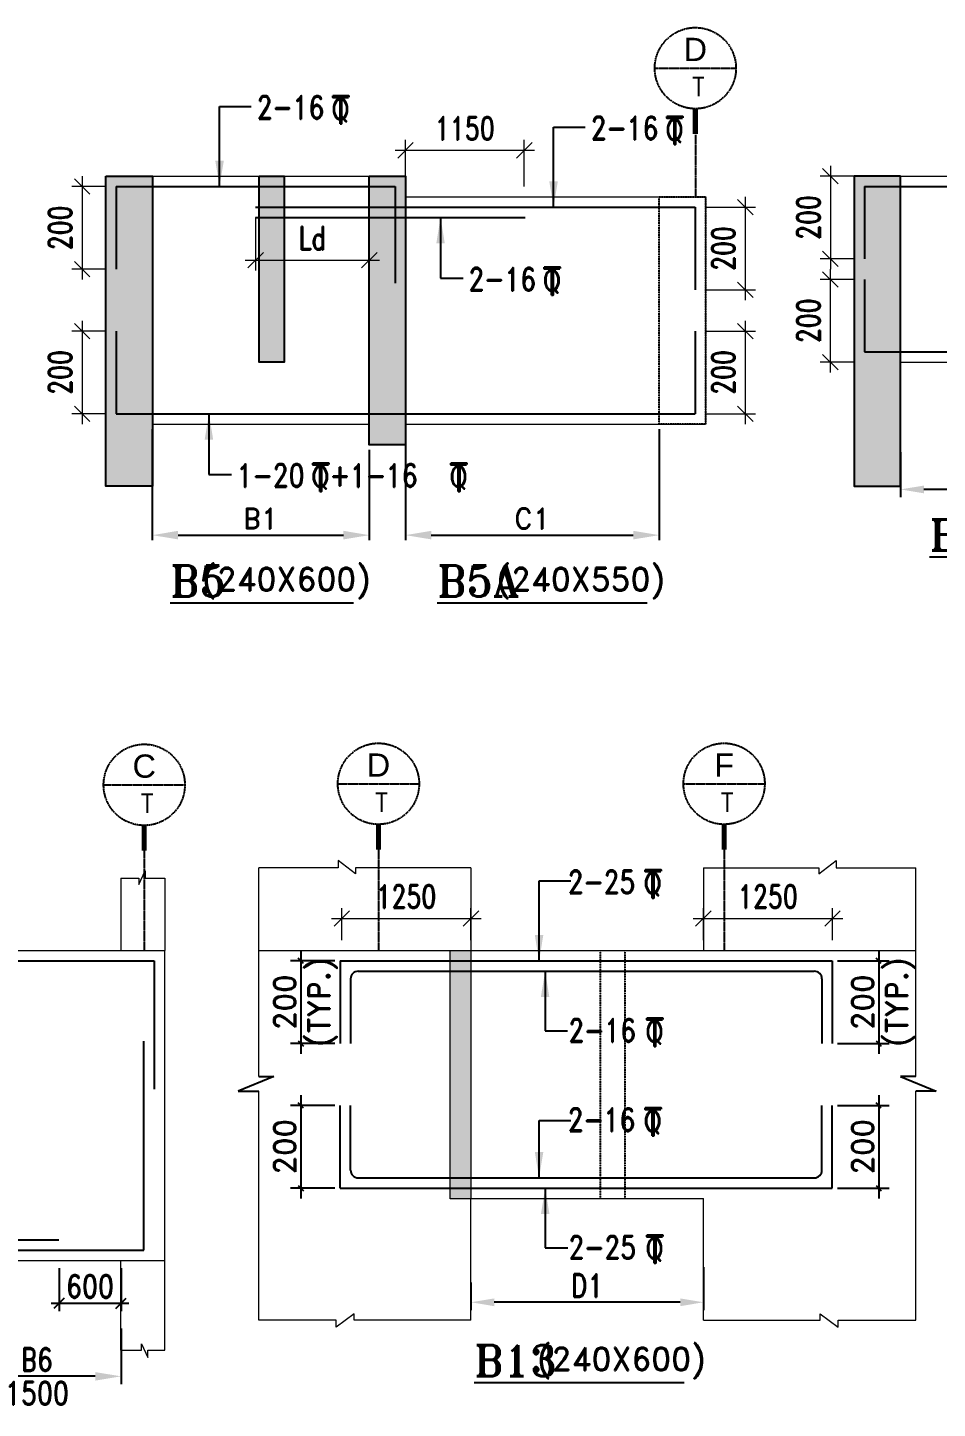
# Model space of a CAD drawing. Header units: millimetres. Extents: x 2061841 to 105821645, y -77612 to 48520811.
# Drawn here: x 2548428 to 2557233, y 29263 to 42629 of the extents above; entities that cross this region are included whole.
import ezdxf
from ezdxf.enums import TextEntityAlignment as Align

# ---------------------------------------------------------------- set-up
doc = ezdxf.new("R2010")
doc.units = ezdxf.units.MM
doc.header["$LTSCALE"] = 10
doc.header["$MEASUREMENT"] = 0
for name, pattern in [('$0$HIDDEN', [0.375, 0.25, -0.125]), ('BASEMENT COLUMN SETTING OUT-PART 2_R4$0$CENTER', [2, 1.25, -0.25, 0.25, -0.25]), ('CENTER', [2, 1.25, -0.25, 0.25, -0.25]), ('HIDDEN', [0.375, 0.25, -0.125])]:
    doc.linetypes.add(name, pattern=pattern)
for name, color, linetype in [('A-Grid-Tower', 8, 'CENTER'), ('BASEMENT COLUMN SETTING OUT-PART 2_R4$0$A-GRID-MAIN', 2, 'BASEMENT COLUMN SETTING OUT-PART 2_R4$0$CENTER'), ('BEAM', 4, 'Continuous'), ('BEAM HATCH', 252, 'Continuous'), ('BEAM STIRRUPS', 3, 'Continuous'), ('DIM1', 3, 'Continuous'), ('LEADER', 3, 'Continuous'), ('REIN', 1, 'Continuous'), ('S-BEAM', 4, 'Continuous'), ('S-DIM', 7, 'Continuous'), ('SHEET', 7, 'Continuous'), ('VIN_BEAM', 4, 'Continuous')]:
    doc.layers.add(name, color=color, linetype=linetype)
doc.layers.add('TEXT', color=2, linetype='Continuous', lineweight=25)
doc.layers.add('VIN_SLAB DIMENSION', color=3, linetype='Continuous', lineweight=13)
doc.styles.add('200', font='romand.shx', dxfattribs={"width": 0.8, "height": 225})
doc.styles.add('BASEMENT COLUMN SETTING OUT-PART 2_R4$0$MAS-TXTL', font='arial.ttf', dxfattribs={"height": 200})
doc.styles.add('BASEMENT COLUMN SETTING OUT-PART 2_R4$0$MAS-TXTS', font='romans.shx', dxfattribs={"width": 0.8, "height": 180})
doc.styles.add('GRID', font='romand.shx')
doc.styles.add('MAH', font='romand.shx', dxfattribs={"height": 210})
doc.styles.add('PK', font='romand.shx', dxfattribs={"width": 0.7, "height": 225})
doc.styles.add('PRP 100', font='romand.shx', dxfattribs={"width": 0.75})
doc.styles.add('RD', font='romand.shx', dxfattribs={"width": 0.9, "height": 225})
doc.styles.add('ROMAND', font='romand', dxfattribs={"height": 200})
doc.styles.add('RT', font='romant.shx', dxfattribs={"height": 250})
doc.dimstyles.new('dim', dxfattribs={"dimtxt": 225, "dimasz": 150, "dimexe": 100, "dimexo": 100, "dimgap": 100, "dimtad": 1, "dimdec": 0, "dimlfac": -1, "dimrnd": 5, "dimdsep": 46, "dimtxsty": 'PRP 100', "dimblk": 'OBLIQUE', "dimcen": 1.5, "dimdle": 100, "dimclrd": 3, "dimclre": 3, "dimclrt": 2, "dimadec": 0, "dimazin": 0, "dimtfac": 1, "dimtdec": 0, "dimtix": 1, "dimtmove": 0, "dimatfit": 3, "dimldrblk": 'OBLIQUE', "dimfxl": 200, "dimlwd": -1, "dimlwe": -1, "dimarcsym": 0})
doc.dimstyles.new('GR', dxfattribs={"dimtxt": 225, "dimasz": 100, "dimexe": 50, "dimexo": 50, "dimgap": 40, "dimtad": 1, "dimdec": 0, "dimzin": 0, "dimdsep": 46, "dimtxsty": 'RD', "dimblk1": 'OBLIQUE', "dimblk2": 'OBLIQUE', "dimsah": 1, "dimcen": 0, "dimdle": 100, "dimclrd": 3, "dimclre": 3, "dimclrt": 2, "dimadec": 0, "dimazin": 0, "dimtfac": 1, "dimtdec": 0, "dimtix": 1, "dimtmove": 0, "dimatfit": 3, "dimfxl": 1, "dimtolj": 1, "dimtzin": 0, "dimarcsym": 0})
doc.dimstyles.new('GR2', dxfattribs={"dimtxt": 225, "dimasz": 100, "dimexe": 75, "dimexo": 75, "dimgap": 50, "dimtad": 1, "dimdec": 0, "dimdsep": 46, "dimtxsty": '200', "dimblk1": 'OBLIQUE', "dimblk2": 'OBLIQUE', "dimsah": 1, "dimcen": 50, "dimdle": 75, "dimclrd": 3, "dimclre": 3, "dimclrt": 2, "dimadec": 0, "dimazin": 0, "dimtfac": 1, "dimtdec": 0, "dimtix": 1, "dimtmove": 0, "dimatfit": 3, "dimldrblk": 'OBLIQUE', "dimfxl": 1, "dimtolj": 1, "dimtzin": 0, "dimarcsym": 0})
doc.dimstyles.new('GRID', dxfattribs={"dimtxt": 300, "dimasz": 75, "dimexe": 50, "dimexo": 50, "dimgap": 60, "dimtad": 1, "dimdec": 0, "dimdsep": 46, "dimtxsty": 'GRID', "dimblk1": 'OBLIQUE', "dimblk2": 'OBLIQUE', "dimsah": 1, "dimcen": 2.5, "dimdle": 50, "dimclrd": 3, "dimclre": 3, "dimclrt": 2, "dimadec": 0, "dimazin": 0, "dimtfac": 1, "dimtdec": 0, "dimtmove": 0, "dimatfit": 3, "dimldrblk": 'OBLIQUE', "dimfxl": 1, "dimarcsym": 0})
doc.dimstyles.new('MA', dxfattribs={"dimtxt": 210, "dimasz": 50, "dimexe": 100, "dimexo": 50, "dimgap": 50, "dimtad": 1, "dimdec": 0, "dimzin": 0, "dimdsep": 46, "dimtxsty": 'MAH', "dimblk1": 'OBLIQUE', "dimblk2": 'OBLIQUE', "dimsah": 1, "dimcen": 0.09, "dimdle": 100, "dimclrd": 3, "dimclre": 3, "dimclrt": 2, "dimadec": 0, "dimazin": 0, "dimtfac": 1, "dimtdec": 0, "dimtix": 1, "dimtofl": 0, "dimtmove": 0, "dimatfit": 3, "dimldrblk": 'OBLIQUE', "dimfxl": 1, "dimtolj": 1, "dimtzin": 0, "dimarcsym": 0})

# ---------------------------------------------------------------- blocks, each defined once
blk = doc.blocks.new('*D2492')
at = {"layer": 'Defpoints', "color": 0, "linetype": 'Continuous', "ltscale": 20, "transparency": 16777216}
for p in [(2549635, 38791, 21), (2551735, 38591, 0), (2551735, 37716)]:
    blk.add_point(p, dxfattribs=at)
at = {"layer": 'DIM1', "color": 3, "linetype": 'Continuous', "lineweight": -2, "ltscale": 20, "transparency": 16777216}
for p, q in [((2549635, 38741), (2549635, 37666)), ((2551735, 38541), (2551735, 37666)), ((2549885, 37716), (2551485, 37716))]:
    blk.add_line(p, q, dxfattribs=at)
at = {"layer": 'DIM1', "color": 3, "linetype": 'Continuous', "ltscale": 20, "transparency": 16777216}
for points in [[(2549885, 37758), (2549885, 37675), (2549635, 37716)], [(2551485, 37758), (2551485, 37675), (2551735, 37716)]]:
    blk.add_solid(points, dxfattribs=at)
at = {"layer": 'DIM1', "color": 2, "linetype": 'Continuous', "ltscale": 20, "transparency": 16777216, "insert": (2550685, 37876), "char_height": 200, "attachment_point": 5, "style": 'GRID'}
blk.add_mtext('B1', dxfattribs=at)
blk = doc.blocks.new('_Oblique')
at = {"color": 0, "linetype": 'ByBlock', "lineweight": -2}
blk.add_line((-0.5, -0.5), (0.5, 0.5), dxfattribs=at)
blk = doc.blocks.new('*D2493')
at = {"layer": 'Defpoints', "color": 0, "linetype": 'Continuous', "ltscale": 20, "transparency": 16777216}
for p in [(2552085, 38791, 21), (2554540, 38791, 0), (2554540, 37716)]:
    blk.add_point(p, dxfattribs=at)
at = {"layer": 'DIM1', "color": 3, "linetype": 'Continuous', "lineweight": -2, "ltscale": 20, "transparency": 16777216}
for p, q in [((2552085, 38741), (2552085, 37666)), ((2554540, 38741), (2554540, 37666)), ((2552335, 37716), (2554290, 37716))]:
    blk.add_line(p, q, dxfattribs=at)
at = {"layer": 'DIM1', "color": 3, "linetype": 'Continuous', "ltscale": 20, "transparency": 16777216}
for points in [[(2552335, 37758), (2552335, 37675), (2552085, 37716)], [(2554290, 37758), (2554290, 37675), (2554540, 37716)]]:
    blk.add_solid(points, dxfattribs=at)
at = {"layer": 'DIM1', "color": 2, "linetype": 'Continuous', "ltscale": 20, "transparency": 16777216, "insert": (2553312, 37876), "char_height": 200, "attachment_point": 5, "style": 'GRID'}
blk.add_mtext('C1', dxfattribs=at)
blk = doc.blocks.new('A$C33BE299A')
at = {"layer": 'SHEET', "color": 4, "style": 'ROMAND'}
for s, height, p in [('T', 170, (-16.2, 0)), ('Q', 125, (-14.4, 26.9))]:
    blk.add_text(s, height=height, dxfattribs=at).set_placement(p)
blk = doc.blocks.new('*D2494')
at = {"layer": 'BEAM STIRRUPS', "color": 3, "lineweight": -2, "ltscale": 0.25, "transparency": 16777216}
for p, q in [((2556877, 38520), (2556877, 38084)), ((2558976, 38598), (2558976, 38084)), ((2558751, 38159), (2557102, 38159))]:
    blk.add_line(p, q, dxfattribs=at)
at = {"layer": 'BEAM STIRRUPS', "color": 3, "linetype": 'Continuous', "ltscale": 0.25, "transparency": 16777216}
for points in [[(2557102, 38196), (2557102, 38121), (2556877, 38159)], [(2558751, 38196), (2558751, 38121), (2558976, 38159)]]:
    blk.add_solid(points, dxfattribs=at)
at = {"layer": 'Defpoints', "color": 0, "linetype": 'Continuous', "ltscale": 0.25, "transparency": 16777216}
for p in [(2558976, 38673, 46), (2556877, 38595, 2), (2556877, 38159)]:
    blk.add_point(p, dxfattribs=at)
at = {"layer": 'BEAM STIRRUPS', "color": 2, "linetype": 'Continuous', "ltscale": 0.25, "transparency": 16777216, "insert": (2557927, 38321), "char_height": 225, "attachment_point": 5, "rotation": 360, "style": '200'}
blk.add_mtext('\\A1;B5', dxfattribs=at)
blk = doc.blocks.new('*D2470')
at = {"layer": 'Defpoints', "color": 0, "transparency": 16777216}
for p in [(2551453, 33595, 0), (2551072, 32795), (2551453, 32795, 0)]:
    blk.add_point(p, dxfattribs=at)
at = {"layer": 'S-DIM', "color": 3, "lineweight": -2, "transparency": 16777216}
for p, q in [((2551072, 33695), (2551072, 32695)), ((2551403, 33595), (2550972, 33595)), ((2551403, 32795), (2550972, 32795))]:
    blk.add_line(p, q, dxfattribs=at)
at = {"layer": 'S-DIM', "color": 3, "lineweight": -2, "transparency": 16777216, "xscale": 50, "yscale": 50, "zscale": 50}
for p, rotation in [((2551072, 33595), 90), ((2551072, 32795), 270)]:
    blk.add_blockref('_Oblique', p, dxfattribs=dict(at, rotation=rotation))
at = {"layer": 'S-DIM', "color": 2, "transparency": 16777216, "char_height": 210, "attachment_point": 5, "rotation": 90, "style": 'MAH'}
for s, insert in [('\\A1;(TYP.)', (2551282, 33195)), ('\\A1;200', (2550917, 33195))]:
    blk.add_mtext(s, dxfattribs=dict(at, insert=insert))
blk = doc.blocks.new('*D2471')
at = {"layer": 'Defpoints', "color": 0, "transparency": 16777216}
for p in [(2551453, 32195, 0), (2551072, 31395), (2551453, 31395, 0)]:
    blk.add_point(p, dxfattribs=at)
at = {"layer": 'S-DIM', "color": 3, "lineweight": -2, "transparency": 16777216}
for p, q in [((2551072, 32295), (2551072, 31295)), ((2551403, 32195), (2550972, 32195)), ((2551403, 31395), (2550972, 31395))]:
    blk.add_line(p, q, dxfattribs=at)
at = {"layer": 'S-DIM', "color": 3, "lineweight": -2, "transparency": 16777216, "xscale": 50, "yscale": 50, "zscale": 50}
for p, rotation in [((2551072, 32195), 90), ((2551072, 31395), 270)]:
    blk.add_blockref('_Oblique', p, dxfattribs=dict(at, rotation=rotation))
at = {"layer": 'S-DIM', "color": 2, "transparency": 16777216, "char_height": 210, "attachment_point": 5, "rotation": 90, "style": 'MAH'}
for s, insert in [('\\A1;200', (2550917, 31795)), ('\\A1;', (2551227, 31795))]:
    blk.add_mtext(s, dxfattribs=dict(at, insert=insert))
blk = doc.blocks.new('*D2472')
at = {"layer": 'BEAM STIRRUPS', "color": 3, "lineweight": -2, "ltscale": 0.25, "transparency": 16777216}
for p, q in [((2554969, 30631), (2554969, 30215)), ((2552719, 30482), (2552719, 30215)), ((2554744, 30290), (2552944, 30290))]:
    blk.add_line(p, q, dxfattribs=at)
at = {"layer": 'BEAM STIRRUPS', "color": 3, "linetype": 'Continuous', "ltscale": 0.25, "transparency": 16777216}
for points in [[(2552944, 30327), (2552944, 30252), (2552719, 30290)], [(2554744, 30327), (2554744, 30252), (2554969, 30290)]]:
    blk.add_solid(points, dxfattribs=at)
at = {"layer": 'Defpoints', "color": 0, "linetype": 'Continuous', "ltscale": 0.25, "transparency": 16777216}
for p in [(2554969, 30706, 0), (2552719, 30557, 0), (2552719, 30290)]:
    blk.add_point(p, dxfattribs=at)
at = {"layer": 'BEAM STIRRUPS', "color": 2, "linetype": 'Continuous', "ltscale": 0.25, "transparency": 16777216, "insert": (2553844, 30452), "char_height": 225, "attachment_point": 5, "rotation": 360, "style": '200'}
blk.add_mtext('\\A1;D1', dxfattribs=at)
blk = doc.blocks.new('*D2473')
at = {"layer": 'Defpoints', "color": 0, "transparency": 16777216}
for p in [(2556216, 33595, 0), (2556216, 32795, 0), (2556665, 32795)]:
    blk.add_point(p, dxfattribs=at)
at = {"layer": 'S-DIM', "color": 3, "lineweight": -2, "transparency": 16777216}
for p, q in [((2556665, 33695), (2556665, 32695)), ((2556266, 33595), (2556765, 33595)), ((2556266, 32795), (2556765, 32795))]:
    blk.add_line(p, q, dxfattribs=at)
at = {"layer": 'S-DIM', "color": 3, "lineweight": -2, "transparency": 16777216, "xscale": 50, "yscale": 50, "zscale": 50}
for p, rotation in [((2556665, 33595), 90), ((2556665, 32795), 270)]:
    blk.add_blockref('_Oblique', p, dxfattribs=dict(at, rotation=rotation))
at = {"layer": 'S-DIM', "color": 2, "transparency": 16777216, "char_height": 210, "attachment_point": 5, "rotation": 90, "style": 'MAH'}
for s, insert in [('\\A1;(TYP.)', (2556875, 33195)), ('\\A1;200', (2556510, 33195))]:
    blk.add_mtext(s, dxfattribs=dict(at, insert=insert))
blk = doc.blocks.new('*D2474')
at = {"layer": 'Defpoints', "color": 0, "transparency": 16777216}
for p in [(2556216, 32195, 0), (2556216, 31395, 0), (2556665, 31395)]:
    blk.add_point(p, dxfattribs=at)
at = {"layer": 'S-DIM', "color": 3, "lineweight": -2, "transparency": 16777216}
for p, q in [((2556665, 32295), (2556665, 31295)), ((2556266, 32195), (2556765, 32195)), ((2556266, 31395), (2556765, 31395))]:
    blk.add_line(p, q, dxfattribs=at)
at = {"layer": 'S-DIM', "color": 3, "lineweight": -2, "transparency": 16777216, "xscale": 50, "yscale": 50, "zscale": 50}
for p, rotation in [((2556665, 32195), 90), ((2556665, 31395), 270)]:
    blk.add_blockref('_Oblique', p, dxfattribs=dict(at, rotation=rotation))
at = {"layer": 'S-DIM', "color": 2, "transparency": 16777216, "char_height": 210, "attachment_point": 5, "rotation": 90, "style": 'MAH'}
for s, insert in [('\\A1;200', (2556510, 31795)), ('\\A1;', (2556820, 31795))]:
    blk.add_mtext(s, dxfattribs=dict(at, insert=insert))
blk = doc.blocks.new('*D2430')
at = {"layer": 'Defpoints', "color": 0, "transparency": 16777216}
for p in [(2550635, 40891, 0), (2551735, 40891, 0), (2551735, 40378)]:
    blk.add_point(p, dxfattribs=at)
at = {"layer": 'VIN_SLAB DIMENSION', "color": 3, "transparency": 16777216}
for p, q in [((2550635, 40791), (2550635, 40278)), ((2551735, 40791), (2551735, 40278)), ((2550535, 40378), (2551835, 40378))]:
    blk.add_line(p, q, dxfattribs=at)
at = {"layer": 'VIN_SLAB DIMENSION', "color": 3, "transparency": 16777216, "xscale": 150, "yscale": 150, "zscale": 150, "rotation": 180}
blk.add_blockref('_Oblique', (2550635, 40378), dxfattribs=at)
at = {"layer": 'VIN_SLAB DIMENSION', "color": 3, "transparency": 16777216, "xscale": 150, "yscale": 150, "zscale": 150}
blk.add_blockref('_Oblique', (2551735, 40378), dxfattribs=at)
at = {"layer": 'VIN_SLAB DIMENSION', "color": 2, "transparency": 16777216, "insert": (2551185, 40590), "char_height": 225, "attachment_point": 5, "style": 'PRP 100'}
blk.add_mtext('Ld', dxfattribs=at)
blk = doc.blocks.new('OBLIQUE')
blk = doc.blocks.new('*D2431')
at = {"layer": 'Defpoints', "color": 0, "transparency": 16777216}
for p in [(2553235, 41442), (2552085, 40991, 0), (2553235, 40991, 0)]:
    blk.add_point(p, dxfattribs=at)
at = {"layer": 'VIN_SLAB DIMENSION', "color": 3, "transparency": 16777216}
for p, q in [((2551985, 41442), (2553335, 41442)), ((2552085, 41091), (2552085, 41542)), ((2553235, 41091), (2553235, 41542))]:
    blk.add_line(p, q, dxfattribs=at)
at = {"layer": 'VIN_SLAB DIMENSION', "color": 3, "transparency": 16777216, "xscale": 150, "yscale": 150, "zscale": 150, "rotation": 180}
blk.add_blockref('_Oblique', (2552085, 41442), dxfattribs=at)
at = {"layer": 'VIN_SLAB DIMENSION', "color": 3, "transparency": 16777216, "xscale": 150, "yscale": 150, "zscale": 150}
blk.add_blockref('_Oblique', (2553235, 41442), dxfattribs=at)
at = {"layer": 'VIN_SLAB DIMENSION', "color": 2, "transparency": 16777216, "insert": (2552660, 41654), "char_height": 225, "attachment_point": 5, "style": 'PRP 100'}
blk.add_mtext('1150', dxfattribs=at)
blk = doc.blocks.new('*D2337')
at = {"layer": 'BEAM', "color": 3, "lineweight": -2, "transparency": 16777216}
for p, q in [((2548732, 30620), (2548732, 30205)), ((2549332, 30620), (2549332, 30205)), ((2548657, 30280), (2549407, 30280))]:
    blk.add_line(p, q, dxfattribs=at)
at = {"layer": 'Defpoints', "color": 0, "transparency": 16777216}
for p in [(2548732, 30695, 0), (2549332, 30695, 0), (2549332, 30280)]:
    blk.add_point(p, dxfattribs=at)
at = {"layer": 'BEAM', "color": 3, "lineweight": -2, "transparency": 16777216, "xscale": 100, "yscale": 100, "zscale": 100, "rotation": 180}
blk.add_blockref('_Oblique', (2548732, 30280), dxfattribs=at)
at = {"layer": 'BEAM', "color": 3, "lineweight": -2, "transparency": 16777216, "xscale": 100, "yscale": 100, "zscale": 100}
blk.add_blockref('_Oblique', (2549332, 30280), dxfattribs=at)
at = {"layer": 'BEAM', "color": 2, "transparency": 16777216, "insert": (2549032, 30443), "char_height": 225, "attachment_point": 5, "style": '200'}
blk.add_mtext('\\A1;600', dxfattribs=at)
blk = doc.blocks.new('*D2399')
at = {"layer": 'BEAM', "color": 3, "lineweight": -2, "transparency": 16777216}
for p, q in [((2549332, 30035), (2549332, 29498)), ((2547832, 29879), (2547832, 29498)), ((2549082, 29573), (2548082, 29573))]:
    blk.add_line(p, q, dxfattribs=at)
at = {"layer": 'BEAM', "color": 3, "transparency": 16777216}
for points in [[(2548082, 29614), (2548082, 29531), (2547832, 29573)], [(2549082, 29614), (2549082, 29531), (2549332, 29573)]]:
    blk.add_solid(points, dxfattribs=at)
at = {"layer": 'Defpoints', "color": 0, "transparency": 16777216}
for p in [(2549332, 30110, 0), (2547832, 29954, 0), (2547832, 29573)]:
    blk.add_point(p, dxfattribs=at)
at = {"layer": 'BEAM', "color": 2, "transparency": 16777216, "char_height": 225, "attachment_point": 5, "style": '200'}
for s, insert in [('\\A1;B6', (2548519, 29735)), ('\\A1;1500', (2548519, 29410))]:
    blk.add_mtext(s, dxfattribs=dict(at, insert=insert))
blk = doc.blocks.new('*D2401')
at = {"layer": 'Defpoints', "color": 0, "transparency": 16777216}
for p in [(2552719, 34005), (2551469, 33695, 0), (2552719, 33695, 0)]:
    blk.add_point(p, dxfattribs=at)
at = {"layer": 'VIN_SLAB DIMENSION', "color": 3, "transparency": 16777216}
for p, q in [((2551469, 33795), (2551469, 34105)), ((2552719, 33795), (2552719, 34105)), ((2551369, 34005), (2552819, 34005))]:
    blk.add_line(p, q, dxfattribs=at)
at = {"layer": 'VIN_SLAB DIMENSION', "color": 3, "transparency": 16777216, "xscale": 150, "yscale": 150, "zscale": 150, "rotation": 180}
blk.add_blockref('_Oblique', (2551469, 34005), dxfattribs=at)
at = {"layer": 'VIN_SLAB DIMENSION', "color": 3, "transparency": 16777216, "xscale": 150, "yscale": 150, "zscale": 150}
blk.add_blockref('_Oblique', (2552719, 34005), dxfattribs=at)
at = {"layer": 'VIN_SLAB DIMENSION', "color": 2, "transparency": 16777216, "insert": (2552094, 34218), "char_height": 225, "attachment_point": 5, "style": 'PRP 100'}
blk.add_mtext('1250', dxfattribs=at)
blk = doc.blocks.new('*D2402')
at = {"layer": 'Defpoints', "color": 0, "transparency": 16777216}
for p in [(2556218, 34005), (2554968, 33695, 0), (2556218, 33695, 0)]:
    blk.add_point(p, dxfattribs=at)
at = {"layer": 'VIN_SLAB DIMENSION', "color": 3, "transparency": 16777216}
for p, q in [((2554968, 33795), (2554968, 34105)), ((2556218, 33795), (2556218, 34105)), ((2554868, 34005), (2556318, 34005))]:
    blk.add_line(p, q, dxfattribs=at)
at = {"layer": 'VIN_SLAB DIMENSION', "color": 3, "transparency": 16777216, "xscale": 150, "yscale": 150, "zscale": 150, "rotation": 180}
blk.add_blockref('_Oblique', (2554968, 34005), dxfattribs=at)
at = {"layer": 'VIN_SLAB DIMENSION', "color": 3, "transparency": 16777216, "xscale": 150, "yscale": 150, "zscale": 150}
blk.add_blockref('_Oblique', (2556218, 34005), dxfattribs=at)
at = {"layer": 'VIN_SLAB DIMENSION', "color": 2, "transparency": 16777216, "insert": (2555593, 34218), "char_height": 225, "attachment_point": 5, "style": 'PRP 100'}
blk.add_mtext('1250', dxfattribs=at)
blk = doc.blocks.new('BASEMENT COLUMN SETTING OUT-PART 2_R4$0$GRID TARGET1')
blk.add_wipeout([(393, -655), (392, -641), (392, -628), (390, -614), (389, -600), (387, -587), (384, -573), (381, -560), (377, -547), (373, -534), (369, -521), (364, -508), (359, -495), (353, -483), (347, -471), (340, -459), (333, -447), (325, -435), (318, -424), (309, -413), (301, -403), (292, -392), (282, -382), (273, -373), (263, -363), (252, -354), (242, -346), (231, -337), (220, -330), (208, -322), (196, -315), (184, -308), (172, -302), (160, -296), (147, -291), (134, -286), (121, -282), (108, -278), (95, -274), (82, -271), (68, -268), (55, -266), (41, -265), (27, -263), (14, -263), (0, -262), (-14, -263), (-27, -263), (-41, -265), (-55, -266), (-68, -268), (-82, -271), (-95, -274), (-108, -278), (-121, -282), (-134, -286), (-147, -291), (-160, -296), (-172, -302), (-184, -308), (-196, -315), (-208, -322), (-220, -330), (-231, -337), (-242, -346), (-252, -354), (-263, -363), (-273, -373), (-282, -382), (-292, -392), (-301, -403), (-309, -413), (-318, -424), (-325, -435), (-333, -447), (-340, -459), (-347, -471), (-353, -483), (-359, -495), (-364, -508), (-369, -521), (-373, -534), (-377, -547), (-381, -560), (-384, -573), (-387, -587), (-389, -600), (-390, -614), (-392, -628), (-392, -641), (-393, -655), (-392, -669), (-392, -682), (-390, -696), (-389, -710), (-387, -723), (-384, -737), (-381, -750), (-377, -763), (-373, -776), (-369, -789), (-364, -802), (-359, -815), (-353, -827), (-347, -839), (-340, -851), (-333, -863), (-325, -875), (-318, -886), (-309, -897), (-301, -907), (-292, -918), (-282, -928), (-273, -937), (-263, -947), (-252, -956), (-242, -964), (-231, -973), (-220, -981), (-208, -988), (-196, -995), (-184, -1002), (-172, -1008), (-160, -1014), (-147, -1019), (-134, -1024), (-121, -1028), (-108, -1032), (-95, -1036), (-82, -1039), (-68, -1042), (-55, -1044), (-41, -1046), (-27, -1047), (-14, -1047), (0, -1048), (14, -1047), (27, -1047), (41, -1046), (55, -1044), (68, -1042), (82, -1039), (95, -1036), (108, -1032), (121, -1028), (134, -1024), (147, -1019), (160, -1014), (172, -1008), (184, -1002), (196, -995), (208, -988), (220, -981), (231, -973), (242, -964), (252, -956), (263, -947), (273, -937), (282, -928), (292, -918), (301, -907), (309, -897), (318, -886), (325, -875), (333, -863), (340, -851), (347, -839), (353, -827), (359, -815), (364, -802), (369, -789), (373, -776), (377, -763), (381, -750), (384, -737), (387, -723), (389, -710), (390, -696), (392, -682), (392, -669)])
blk.add_line((-393, -655), (393, -655))
at = {"const_width": 48.8}
blk.add_lwpolyline([(0, -1048), (0, -1292)], dxfattribs=at)
blk.add_circle((0, -655), 393)
for tag, height, style, p in [('AS', 225, 'BASEMENT COLUMN SETTING OUT-PART 2_R4$0$MAS-TXTL', (0, -586)), ('REF', 180, 'BASEMENT COLUMN SETTING OUT-PART 2_R4$0$MAS-TXTS', (29, -925))]:
    blk.add_attdef(tag, text='', height=height, dxfattribs=dict(style=style)).set_placement(p, align=Align.CENTER)
blk = doc.blocks.new('*D1470')
at = {"layer": 'Defpoints', "color": 0, "transparency": 16777216}
for p in [(2549285, 41091, 52), (2548956, 40291), (2549285, 40291, 51)]:
    blk.add_point(p, dxfattribs=at)
at = {"layer": 'VIN_SLAB DIMENSION', "color": 3, "transparency": 16777216}
for p, q in [((2548956, 41191), (2548956, 40191)), ((2549185, 41091), (2548856, 41091)), ((2549185, 40291), (2548856, 40291))]:
    blk.add_line(p, q, dxfattribs=at)
at = {"layer": 'VIN_SLAB DIMENSION', "color": 3, "transparency": 16777216, "xscale": 150, "yscale": 150, "zscale": 150}
for p, rotation in [((2548956, 41091), 90), ((2548956, 40291), 270)]:
    blk.add_blockref('_Oblique', p, dxfattribs=dict(at, rotation=rotation))
at = {"layer": 'VIN_SLAB DIMENSION', "color": 2, "transparency": 16777216, "insert": (2548743, 40691), "char_height": 225, "attachment_point": 5, "rotation": 90, "style": 'PRP 100'}
blk.add_mtext('200', dxfattribs=at)
blk = doc.blocks.new('*D1471')
at = {"layer": 'Defpoints', "color": 0, "transparency": 16777216}
for p in [(2549285, 39691, 52), (2548956, 38891), (2549285, 38891, 51)]:
    blk.add_point(p, dxfattribs=at)
at = {"layer": 'VIN_SLAB DIMENSION', "color": 3, "transparency": 16777216}
for p, q in [((2548956, 39791), (2548956, 38791)), ((2549185, 39691), (2548856, 39691)), ((2549185, 38891), (2548856, 38891))]:
    blk.add_line(p, q, dxfattribs=at)
at = {"layer": 'VIN_SLAB DIMENSION', "color": 3, "transparency": 16777216, "xscale": 150, "yscale": 150, "zscale": 150}
for p, rotation in [((2548956, 39691), 90), ((2548956, 38891), 270)]:
    blk.add_blockref('_Oblique', p, dxfattribs=dict(at, rotation=rotation))
at = {"layer": 'VIN_SLAB DIMENSION', "color": 2, "transparency": 16777216, "insert": (2548743, 39291), "char_height": 225, "attachment_point": 5, "rotation": 90, "style": 'PRP 100'}
blk.add_mtext('200', dxfattribs=at)
blk = doc.blocks.new('*D1472')
at = {"layer": 'Defpoints', "color": 0, "transparency": 16777216}
for p in [(2554890, 40891, 52), (2554890, 40091, 51), (2555374, 40091)]:
    blk.add_point(p, dxfattribs=at)
at = {"layer": 'VIN_SLAB DIMENSION', "color": 3, "transparency": 16777216}
for p, q in [((2555374, 40991), (2555374, 39991)), ((2554990, 40891), (2555474, 40891)), ((2554990, 40091), (2555474, 40091))]:
    blk.add_line(p, q, dxfattribs=at)
at = {"layer": 'VIN_SLAB DIMENSION', "color": 3, "transparency": 16777216, "xscale": 150, "yscale": 150, "zscale": 150}
for p, rotation in [((2555374, 40891), 90), ((2555374, 40091), 270)]:
    blk.add_blockref('_Oblique', p, dxfattribs=dict(at, rotation=rotation))
at = {"layer": 'VIN_SLAB DIMENSION', "color": 2, "transparency": 16777216, "insert": (2555161, 40491), "char_height": 225, "attachment_point": 5, "rotation": 90, "style": 'PRP 100'}
blk.add_mtext('200', dxfattribs=at)
blk = doc.blocks.new('*D1473')
at = {"layer": 'Defpoints', "color": 0, "transparency": 16777216}
for p in [(2554890, 39691, 52), (2554890, 38891, 51), (2555374, 38891)]:
    blk.add_point(p, dxfattribs=at)
at = {"layer": 'VIN_SLAB DIMENSION', "color": 3, "transparency": 16777216}
for p, q in [((2555374, 39791), (2555374, 38791)), ((2554990, 39691), (2555474, 39691)), ((2554990, 38891), (2555474, 38891))]:
    blk.add_line(p, q, dxfattribs=at)
at = {"layer": 'VIN_SLAB DIMENSION', "color": 3, "transparency": 16777216, "xscale": 150, "yscale": 150, "zscale": 150}
for p, rotation in [((2555374, 39691), 90), ((2555374, 38891), 270)]:
    blk.add_blockref('_Oblique', p, dxfattribs=dict(at, rotation=rotation))
at = {"layer": 'VIN_SLAB DIMENSION', "color": 2, "transparency": 16777216, "insert": (2555161, 39291), "char_height": 225, "attachment_point": 5, "rotation": 90, "style": 'PRP 100'}
blk.add_mtext('200', dxfattribs=at)
blk = doc.blocks.new('*D1474')
at = {"layer": 'Defpoints', "color": 0, "transparency": 16777216}
for p in [(2556527, 41191, 52), (2556197, 40391), (2556527, 40391, 51)]:
    blk.add_point(p, dxfattribs=at)
at = {"layer": 'VIN_SLAB DIMENSION', "color": 3, "transparency": 16777216}
for p, q in [((2556427, 41191), (2556097, 41191)), ((2556197, 41291), (2556197, 40291)), ((2556427, 40391), (2556097, 40391))]:
    blk.add_line(p, q, dxfattribs=at)
at = {"layer": 'VIN_SLAB DIMENSION', "color": 3, "transparency": 16777216, "xscale": 150, "yscale": 150, "zscale": 150}
for p, rotation in [((2556197, 41191), 90), ((2556197, 40391), 270)]:
    blk.add_blockref('_Oblique', p, dxfattribs=dict(at, rotation=rotation))
at = {"layer": 'VIN_SLAB DIMENSION', "color": 2, "transparency": 16777216, "insert": (2555985, 40791), "char_height": 225, "attachment_point": 5, "rotation": 90, "style": 'PRP 100'}
blk.add_mtext('200', dxfattribs=at)
blk = doc.blocks.new('*D1475')
at = {"layer": 'Defpoints', "color": 0, "transparency": 16777216}
for p in [(2556197, 40191), (2556527, 40191, 51), (2556527, 39391, 52)]:
    blk.add_point(p, dxfattribs=at)
at = {"layer": 'VIN_SLAB DIMENSION', "color": 3, "transparency": 16777216}
for p, q in [((2556197, 39291), (2556197, 40291)), ((2556427, 40191), (2556097, 40191)), ((2556427, 39391), (2556097, 39391))]:
    blk.add_line(p, q, dxfattribs=at)
at = {"layer": 'VIN_SLAB DIMENSION', "color": 3, "transparency": 16777216, "xscale": 150, "yscale": 150, "zscale": 150}
for p, rotation in [((2556197, 40191), 90), ((2556197, 39391), 270)]:
    blk.add_blockref('_Oblique', p, dxfattribs=dict(at, rotation=rotation))
at = {"layer": 'VIN_SLAB DIMENSION', "color": 2, "transparency": 16777216, "insert": (2555985, 39791), "char_height": 225, "attachment_point": 5, "rotation": 90, "style": 'PRP 100'}
blk.add_mtext('200', dxfattribs=at)

msp = doc.modelspace()

# ---------------------------------------------------------------- hatches: boundary and pattern name
at = {"layer": 'BEAM HATCH'}
for points in [[(2549185.5, 41190.6), (2549635.4, 41190.6), (2549635.4, 38190.6), (2549185.5, 38190.6)], [(2550670, 41190.6), (2550910, 41190.6), (2550910, 39390.6), (2550670, 39390.6)], [(2551735, 41190.6), (2552084.9, 41190.6), (2552084.9, 38590.6), (2551735, 38590.6)], [(2556876.8, 41190.6), (2556426.9, 41190.6), (2556426.9, 38190.6), (2556876.8, 38190.6)], [(2552518.9, 33694.6), (2552718.9, 33694.6), (2552718.9, 31291.6), (2552518.9, 31291.6)]]:
    msp.add_hatch(color=252, dxfattribs=at).paths.add_polyline_path(points)

# ---------------------------------------------------------------- linework, layer by layer
at = {"layer": 'A-Grid-Tower', "color": 6}
for p, q in [((2554890.5, 41591.1, 0), (2554890.5, 40990.6, 0)), ((2549556.8, 34662.1, 0), (2549556.8, 33694.6, 0)), ((2551823.9, 34672.4, 0), (2551823.9, 33694.6, 0)), ((2555168.9, 34672.4, 0), (2555168.9, 33694.6, 0))]:
    msp.add_line(p, q, dxfattribs=at)
at = {"layer": 'BEAM', "lineweight": 13}
for p, q in [((2549185.5, 41190.6, 0), (2549185.5, 38790.6, 0)), ((2549185.5, 41190.6, 0), (2552084.9, 41190.6, 0)), ((2556426.9, 41190.6, 0), (2556426.9, 39390.6, 0)), ((2556876.8, 41190.6, 0), (2559326.3, 41190.6, 0)), ((2552084.9, 40990.6, 0), (2554990, 40990.6, 0)), ((2554990, 40990.6, 0), (2554990, 38790.6, 0)), ((2556876.8, 39390.6, 0), (2558976.4, 39390.6, 0)), ((2549635.4, 38790.6, 0), (2551735, 38790.6, 0)), ((2552084.9, 38790.6, 0), (2554990, 38790.6, 0)), ((2551434.4, 34497.1, 0), (2550664.6, 34497.1, 7466.8)), ((2550664.6, 32476.9, 0), (2550664.6, 34497.1, 0)), ((2551434.4, 34567.7, 0), (2551434.4, 34497.1, 0)), ((2551601.7, 34436.2, 0), (2551434.4, 34567.7, 0)), ((2551601.7, 34497.1, 0), (2551601.7, 34436.2, 0)), ((2552718.9, 34497.1, 0), (2551601.7, 34497.1, 0)), ((2552718.9, 34497.1, 0), (2552718.9, 33694.6, 0)), ((2554968.9, 34497.1, 0), (2554968.9, 33694.6, 0)), ((2554968.9, 34497.1, 0), (2556086.1, 34497.1, 0)), ((2556086.1, 34436.2, 0), (2556253.5, 34567.7, 0)), ((2556086.1, 34497.1, 0), (2556086.1, 34436.2, 0)), ((2556253.5, 34567.7, 0), (2556253.5, 34497.1, 0)), ((2556253.5, 34497.1, 0), (2557023.2, 34497.1, 7466.8)), ((2557023.2, 32476.9, 0), (2557023.2, 34497.1, 0)), ((2549331.8, 34394.6, 51.6), (2549331.8, 33694.6, 0)), ((2549331.8, 34394.6, 51.6), (2549504.1, 34394.6, 0)), ((2549504.1, 34333.6, 0), (2549567.3, 34465.2, 0)), ((2549504.1, 34394.6, 0), (2549504.1, 34333.6, 0)), ((2549567.3, 34465.2, 0), (2549567.3, 34394.6, 0)), ((2549567.3, 34394.6, 0), (2549756.8, 34394.6, 51.6)), ((2549756.8, 34394.6, 0), (2549756.8, 33694.6, 0)), ((2546356.8, 33694.6, 0), (2549756.8, 33694.6, 0)), ((2549756.8, 29825.6, 0), (2549756.8, 33694.6, 0)), ((2550664.6, 33694.6, 0), (2557023.2, 33694.6, 0)), ((2550664.6, 30117.9, 0), (2550664.6, 32333.9, 0)), ((2557023.2, 30117.9, 0), (2557023.2, 32333.9, 0)), ((2552718.9, 31294.6, 0), (2554968.9, 31294.6, 0)), ((2552718.9, 30117.9, 0), (2552718.9, 31294.6, 0)), ((2553968.9, 31294.6, 0), (2554208.9, 31294.6, 0)), ((2554968.9, 30117.9, 0), (2554968.9, 31294.6, 0)), ((2542237.1, 30694.6, 0), (2549756.8, 30694.6, 0)), ((2549331.8, 29825.6, 51.6), (2549331.8, 30694.6, 51.6)), ((2551415.6, 30117.9, 0), (2550664.6, 30117.9, 7466.8)), ((2551589, 30178.8, 0), (2551415.6, 30047.3, 0)), ((2551415.6, 30047.3, 0), (2551415.6, 30117.9, 0)), ((2551589, 30117.9, 0), (2551589, 30178.8, 0)), ((2552718.9, 30117.9, 0), (2551589, 30117.9, 0)), ((2554968.9, 30117.9, 0), (2556098.8, 30117.9, 0)), ((2556098.8, 30117.9, 0), (2556098.8, 30178.8, 0)), ((2556098.8, 30178.8, 0), (2556272.2, 30047.3, 0)), ((2556272.2, 30117.9, 0), (2557023.2, 30117.9, 7466.8)), ((2556272.2, 30047.3, 0), (2556272.2, 30117.9, 0)), ((2549331.8, 29825.6, 51.6), (2549529, 29825.6, 0)), ((2549529, 29825.6, 0), (2549529, 29886.5, 0)), ((2549529, 29886.5, 0), (2549592.1, 29754.9, 0)), ((2549592.1, 29825.6, 0), (2549756.8, 29825.6, 51.6)), ((2549592.1, 29754.9, 0), (2549592.1, 29825.6, 0))]:
    msp.add_line(p, q, dxfattribs=at)
at = {"layer": 'BEAM'}
for p, q in [((2550812.5, 32476.9, 0), (2550466.9, 32333.9, 0)), ((2550664.6, 32476.9, 0), (2550812.5, 32476.9, 0)), ((2557023.2, 32476.9, 0), (2556875.3, 32476.9, 0)), ((2556875.3, 32476.9, 0), (2557220.9, 32333.9, 0)), ((2550466.9, 32333.9, 0), (2550664.6, 32333.9, 0)), ((2557220.9, 32333.9, 0), (2557023.2, 32333.9, 0))]:
    msp.add_line(p, q, dxfattribs=at)
at = {"layer": 'BEAM', "elevation": 0}
for points in [[(2549185.5, 41190.6), (2549635.4, 41190.6), (2549635.4, 38190.6), (2549185.5, 38190.6)], [(2550670, 41190.6), (2550910, 41190.6), (2550910, 39390.6), (2550670, 39390.6)], [(2551735, 41190.6), (2552084.9, 41190.6), (2552084.9, 38590.6), (2551735, 38590.6)]]:
    msp.add_lwpolyline(points, close=True, dxfattribs=at)
at = {"layer": 'BEAM', "lineweight": 13, "elevation": 0}
msp.add_lwpolyline([(2552518.9, 33694.6), (2552718.9, 33694.6), (2552718.9, 31291.6), (2552518.9, 31291.6)], close=True, dxfattribs=at)
at = {"layer": 'REIN'}
for p, q in [((2549285.5, 41090.6, 0), (2551984.9, 41090.6, 0)), ((2549285.5, 41090.6, 0), (2549285.5, 40290.6, 0)), ((2551984.9, 41090.6, 0), (2551984.9, 40154, 0)), ((2556526.9, 41090.6, 0), (2559226.3, 41090.6, 0)), ((2556526.9, 41090.6, 0), (2556526.9, 40390.6, 0)), ((2550635, 40890.6, 0), (2554890, 40890.6, 0)), ((2550635, 40790.6, 0), (2553245, 40790.6, 0)), ((2554890, 40890.6, 0), (2554890, 40090.6, 0)), ((2556526.9, 40190.6, 0), (2556526.9, 39490.6, 0)), ((2549285.5, 39690.6, 0), (2549285.5, 38890.6, 0)), ((2554890, 39690.6, 0), (2554890, 38890.6, 0)), ((2556526.9, 39490.6, 0), (2559226.3, 39490.6, 0)), ((2549285.5, 38890.6, 0), (2554890, 38890.6, 0)), ((2546356.8, 33594.6, 0), (2549652.3, 33594.6, 0)), ((2549652.3, 33594.6, 0), (2549652.3, 32351.3, 0)), ((2551453.4, 33594.6, 0), (2556216, 33594.6, 0)), ((2551453.4, 33594.6, 0), (2551453.4, 32794.6, 0)), ((2556216, 33594.6, 0), (2556216, 32794.6, 0)), ((2551553.4, 33419.6, 0), (2551553.4, 32794.6, 0)), ((2551628.4, 33494.6, 0), (2556041, 33494.6, 0)), ((2556116, 33419.6, 0), (2556116, 32794.6, 0)), ((2549553.2, 30794.6, 0), (2549553.2, 32818.5, 0)), ((2551453.4, 31394.6, 0), (2551453.4, 32194.6, 0)), ((2551553.4, 31569.6, 0), (2551553.4, 32194.6, 0)), ((2556116, 31569.6, 0), (2556116, 32194.6, 0)), ((2556216, 31394.6, 0), (2556216, 32194.6, 0)), ((2551628.4, 31494.6, 0), (2556041, 31494.6, 0)), ((2551453.4, 31394.6, 0), (2556216, 31394.6, 0)), ((2542857.2, 30894.6, 0), (2548731.8, 30894.6, 0)), ((2541306, 30794.6, 51.6), (2549553.2, 30794.6, 0))]:
    msp.add_line(p, q, dxfattribs=at)
at = {"layer": 'REIN', "extrusion": (1.80732e-09, 0, 1)}
msp.add_arc((2551628.4, 33419.6, 0), 75, 90, 180, dxfattribs=at)
at = {"layer": 'REIN', "extrusion": (1.80732e-09, -2.58188e-10, 1)}
msp.add_arc((2556041, 33419.6, 0), 75, 0, 90, dxfattribs=at)
at = {"layer": 'REIN', "extrusion": (1.76937e-09, -2.52767e-10, 1)}
msp.add_arc((2551628.4, 31569.6, 0), 75, 180, 270, dxfattribs=at)
at = {"layer": 'REIN', "extrusion": (1.76937e-09, 2.52767e-10, 1)}
msp.add_arc((2556041, 31569.6, 0), 75, 270, 0, dxfattribs=at)
at = {"layer": 'S-BEAM', "linetype": 'HIDDEN'}
for p, q in [((2553968.9, 33694.6, 0), (2553968.9, 31294.6, 0)), ((2554208.9, 33694.6, 0), (2554208.9, 31294.6, 0))]:
    msp.add_line(p, q, dxfattribs=at)
at = {"layer": 'S-BEAM', "linetype": '$0$HIDDEN', "elevation": 0}
msp.add_lwpolyline([(2554540, 40990.6), (2554990, 40990.6), (2554990, 38790.6), (2554540, 38790.6)], close=True, dxfattribs=at)
at = {"layer": 'VIN_BEAM', "elevation": 0}
msp.add_lwpolyline([(2556876.8, 41190.6), (2556426.9, 41190.6), (2556426.9, 38190.6), (2556876.8, 38190.6)], close=True, dxfattribs=at)

# ---------------------------------------------------------------- block references
at = {"layer": 'TEXT', "color": 1, "xscale": 1.600000001490116, "yscale": 1.600000001490116, "zscale": 1.600000001490116}
for p in [(2551385.2, 41697.6, 243658.3), (2554617.8, 41497.6, 243658.3), (2553431.5, 40039.5, 243658.3), (2551189.8, 38139.5, 243658.3), (2552527.5, 38139.5, 243658.3), (2554406.1, 34203.3, 243658.3), (2554423.7, 32766.9, 243658.3), (2554406.1, 31901, 243658.3), (2554424.6, 30666.9, 243658.3)]:
    msp.add_blockref('A$C33BE299A', p, dxfattribs=at)

# ---------------------------------------------------------------- texts
at = {"layer": 'TEXT', "color": 2, "style": 'PK', "width": 0.8}
for s, p in [('2-16  ', (2550644.7, 41744.4, -0.2)), ('2-16  ', (2553877.4, 41544.4, -0.2)), ('2-16', (2552694.3, 40081.2, -0.2)), ('1-20  +1-16', (2550452.7, 38181.2, -0.2)), ('2-25', (2553654.7, 34246.8, -0.2)), ('2-16', (2553654.7, 31944.5, -0.2))]:
    msp.add_text(s, height=225, dxfattribs=at).set_placement(p)
at = {"layer": 'TEXT', "color": 1, "style": 'RT'}
for s, p in [('%%UB6      ', (2558044.4, 37716.7, 0)), ('%%UB5      ', (2550694.6, 37270.8, 0)), ('%%UB5A      ', (2553407.3, 37270.8, 0)), ('%%UB13      ', (2553766.8, 29724.8, 0))]:
    msp.add_text(s, height=300, dxfattribs=at).set_placement(p, align=Align.MIDDLE_CENTER)
at = {"layer": 'TEXT', "color": 2, "style": 'RD'}
for s, p in [('(240X600)', (2550123.9, 37176.8, 0)), ('(240X550)', (2552971.8, 37176.8, 0)), ('(240X600)', (2553365, 29628, 0))]:
    msp.add_text(s, height=225, dxfattribs=at).set_placement(p)
at = {"layer": 'TEXT', "color": 2, "style": 'PK', "width": 0.8}
for s, p in [('2-16', (2553661.4, 32809, 0)), ('2-25', (2553662.3, 30709, 0))]:
    msp.add_text(s, height=225, rotation=0, dxfattribs=at).set_placement(p)

# ---------------------------------------------------------------- dimensions: what is measured, and where the dimension line sits
at = {"layer": 'BEAM'}
dim = msp.add_linear_dim(base=(2549331.8, 30280.1, 51.6), p1=(2548731.8, 30694.6, 51.6), p2=(2549331.8, 30694.6, 51.6), dimstyle='GR2', override={"dimldrblk": 'OBLIQUE'}, dxfattribs=at)
dim.commit()
dim.dimension.update_dxf_attribs({"geometry": '*D2337', "text_midpoint": (2549031.8, 30442.6, 51.6)})
dim = msp.add_linear_dim(base=(2547831.8, 29572.8, 51.6), p1=(2549331.8, 30109.6, 51.6), p2=(2547831.8, 29954.2, 51.6), angle=180, text='B6\\X1500', dimstyle='GR2', override={"dimasz": 250, "dimtxsty": '200', "dimldrblk": 'OBLIQUE'}, dxfattribs=at)
dim.commit()
dim.dimension.update_dxf_attribs({"geometry": '*D2399', "text_midpoint": (2548519, 29572.8, 51.6), "dimtype": 160})
at = {"layer": 'BEAM STIRRUPS', "linetype": 'Continuous', "ltscale": 0.25}
for base, p1, p2, text, picture, middle in [((2556876.8, 38158.8, 0), (2558976.4, 38672.7, 46.4), (2556876.8, 38595, 1.6), 'B5', '*D2494', (2557926.6, 38158.8, 0)), ((2552718.9, 30289.9, 0), (2554968.9, 30706.2, -0.1), (2552718.9, 30557.2, 0), 'D1', '*D2472', (2553843.9, 30289.9, 0))]:
    dim = msp.add_linear_dim(base=base, p1=p1, p2=p2, angle=179.99996, text=text, dimstyle='GR2', override={"dimasz": 225, "dimtxsty": '200', "dimfxl": 3, "dimarcsym": 2}, dxfattribs=at)
    dim.commit()
    dim.dimension.update_dxf_attribs({"geometry": picture, "text_midpoint": middle, "dimtype": 160})
at = {"layer": 'DIM1', "linetype": 'Continuous', "ltscale": 20}
for base, p1, p2, text, picture, middle in [((2551735, 37716.5, 0), (2549635.4, 38790.6, 21.3), (2551735, 38590.6, 0), 'B1', '*D2492', (2550685.2, 37876.5, 0)), ((2554540, 37716.5, 0), (2552084.9, 38790.6, 21.3), (2554540, 38790.6, 0), 'C1', '*D2493', (2553312.4, 37876.5, 0))]:
    dim = msp.add_linear_dim(base=base, p1=p1, p2=p2, text=text, dimstyle='GRID', override={"dimtxt": 200, "dimasz": 250, "dimtxsty": 'GRID', "dimsah": 0, "dimtmove": 1}, dxfattribs=at)
    dim.commit()
    dim.dimension.update_dxf_attribs({"geometry": picture, "text_midpoint": middle})
at = {"layer": 'S-DIM'}
for base, p1, p2, picture, middle in [((2551072.5, 32794.6, 0), (2551453.4, 33594.6, 0), (2551453.4, 32794.6, 0), '*D2470', (2551072.5, 33194.6, 0)), ((2556665.2, 32794.6, 0), (2556216, 33594.6, 0), (2556216, 32794.6, 0), '*D2473', (2556665.2, 33194.6, 0))]:
    dim = msp.add_linear_dim(base=base, p1=p1, p2=p2, angle=90, text='200\\X(TYP.)', dimstyle='MA', dxfattribs=at)
    dim.commit()
    dim.dimension.update_dxf_attribs({"geometry": picture, "text_midpoint": middle, "dimtype": 160})
for base, p1, p2, picture, middle in [((2551072.5, 31394.6, 0), (2551453.4, 32194.6, 0), (2551453.4, 31394.6, 0), '*D2471', (2551072.5, 31794.6, 0)), ((2556665.2, 31394.6, 0), (2556216, 32194.6, 0), (2556216, 31394.6, 0), '*D2474', (2556665.2, 31794.6, 0))]:
    dim = msp.add_linear_dim(base=base, p1=p1, p2=p2, angle=90, text='200\\X ', dimstyle='MA', dxfattribs=at)
    dim.commit()
    dim.dimension.update_dxf_attribs({"geometry": picture, "text_midpoint": middle})
at = {"layer": 'VIN_SLAB DIMENSION'}
for base, p1, p2, picture, middle in [((2553234.9, 41441.6, 0), (2552084.9, 40990.6, 0), (2553234.9, 40990.6, 0), '*D2431', (2552659.9, 41654.1, 0)), ((2552718.9, 34005.3, 0), (2551468.9, 33694.6, 0), (2552718.9, 33694.6, 0), '*D2401', (2552093.9, 34217.8, 0)), ((2556217.7, 34005.3, 0), (2554967.7, 33694.6, 0), (2556217.7, 33694.6, 0), '*D2402', (2555592.7, 34217.8, 0))]:
    dim = msp.add_linear_dim(base=base, p1=p1, p2=p2, dimstyle='dim', dxfattribs=at)
    dim.commit()
    dim.dimension.update_dxf_attribs({"geometry": picture, "text_midpoint": middle})
for base, p1, p2, angle, picture, middle in [((2548955.7, 40290.6, 0), (2549285.5, 41090.6, 51.6), (2549285.5, 40290.6, 51.2), 90, '*D1470', (2548743.2, 40690.6, 0)), ((2556197.1, 40390.6, 0), (2556526.9, 41190.6, 51.6), (2556526.9, 40390.6, 51.2), 90, '*D1474', (2555984.6, 40790.6, 0)), ((2555373.8, 40090.6, 0), (2554890, 40890.6, 51.6), (2554890, 40090.6, 51.2), 90, '*D1472', (2555161.3, 40490.6, 0)), ((2556197.1, 40190.6, 0), (2556526.9, 39390.6, 51.6), (2556526.9, 40190.6, 51.2), 270, '*D1475', (2555984.6, 39790.6, 0)), ((2548955.7, 38890.6, 0), (2549285.5, 39690.6, 51.6), (2549285.5, 38890.6, 51.2), 90, '*D1471', (2548743.2, 39290.6, 0)), ((2555373.8, 38890.6, 0), (2554890, 39690.6, 51.6), (2554890, 38890.6, 51.2), 90, '*D1473', (2555161.3, 39290.6, 0))]:
    dim = msp.add_linear_dim(base=base, p1=p1, p2=p2, angle=angle, text='200', dimstyle='dim', dxfattribs=at)
    dim.commit()
    dim.dimension.update_dxf_attribs({"geometry": picture, "text_midpoint": middle})
dim = msp.add_linear_dim(base=(2551735, 40377.7, 0), p1=(2550635, 40890.6, 0), p2=(2551735, 40890.6, 0), text='Ld', dimstyle='dim', dxfattribs=at)
dim.commit()
dim.dimension.update_dxf_attribs({"geometry": '*D2430', "text_midpoint": (2551185, 40377.7, 0), "dimtype": 160})

# ---------------------------------------------------------------- leaders
at = {"layer": 'LEADER', "color": 3}
for points in [[(2550285.7, 41090.2, 0), (2550285.7, 41867.1, 0), (2550593.1, 41867.1, 0)], [(2553518.3, 40890.2, 0), (2553518.3, 41667.1, 0), (2553825.7, 41667.1, 0)], [(2552424.6, 40790.6, 0), (2552424.6, 40203.8, 0), (2552642.7, 40203.8, 0)], [(2550183, 38890.6, 0), (2550183, 38303.8, 0), (2550401.1, 38303.8, 0)], [(2553378.1, 33594.2, 0), (2553378.1, 34369.4, 0), (2553685.5, 34369.4, 0)], [(2553436.5, 33494.6, 0), (2553436.5, 32917.4, 0), (2553654.6, 32917.4, 0)], [(2553378.1, 31494.2, 0), (2553378.1, 32051.1, 0), (2553685.5, 32051.1, 0)], [(2553437.4, 31394.6, 0), (2553437.4, 30817.4, 0), (2553655.4, 30817.4, 0)]]:
    msp.add_leader(points, dimstyle='GR', override={"dimasz": 250}, dxfattribs=at)

# ---------------------------------------------------------------- next in the draw order: block references
at = {"layer": 'BASEMENT COLUMN SETTING OUT-PART 2_R4$0$A-GRID-MAIN', "color": 240, "true_color": 0xed1f24}
for p, values in [((2554890.5, 42891.8, 0), {'REF': 'T', 'AS': 'D'}), ((2549556.8, 35953.9, 0), {'REF': 'T', 'AS': 'C'}), ((2551823.9, 35964.2, 0), {'REF': 'T', 'AS': 'D'}), ((2555168.9, 35964.2, 0), {'REF': 'T', 'AS': 'F'})]:
    msp.add_blockref('BASEMENT COLUMN SETTING OUT-PART 2_R4$0$GRID TARGET1', p, dxfattribs=at).add_auto_attribs(values)

doc.saveas('drawing.dxf')
